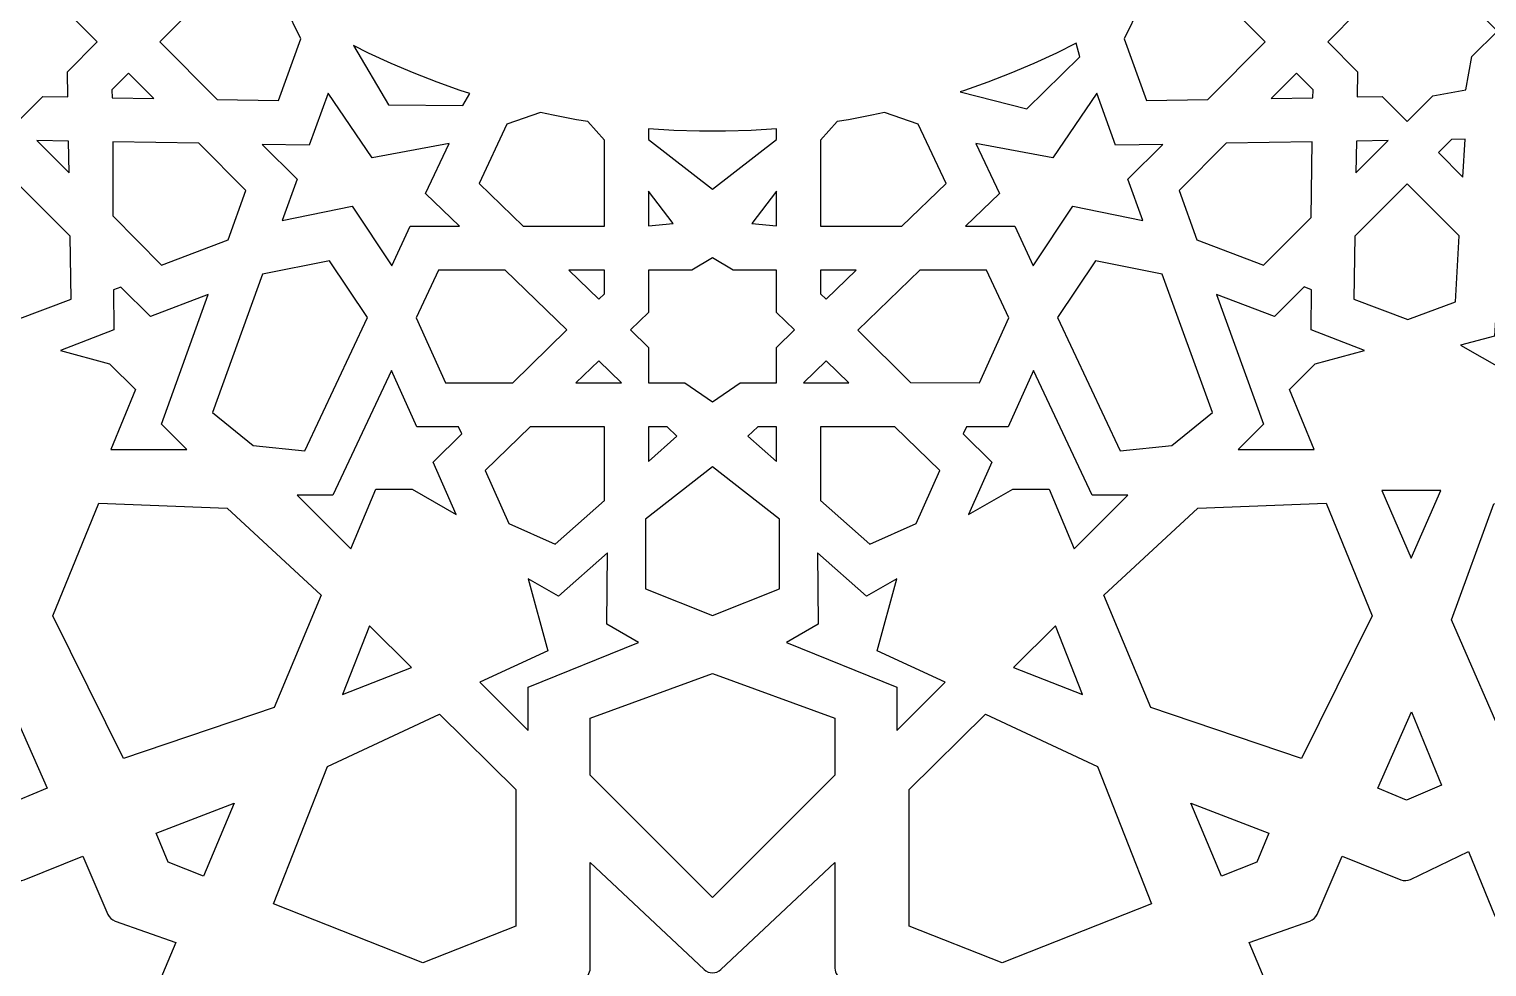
# Model space of a CAD drawing. Extents: x -480 to 480, y -480 to 480.
# Drawn here: x -109.9 to 124.6, y -262.3 to -111.5 of the extents above; entities that cross this region are included whole.
import ezdxf

# ---------------------------------------------------------------- set-up
doc = ezdxf.new("R2010")
doc.units = 0
doc.header["$MEASUREMENT"] = 0
doc.layers.add('LAYER_1', color=18, linetype='CONTINUOUS')

msp = doc.modelspace()

# ---------------------------------------------------------------- linework, layer by layer
at = {"layer": 'LAYER_1'}
for points in [[(-121.21, -121.21), (-115.88, -122.18), (-111.77, -126.3), (-107.75, -122.29), (-103.71, -122.36), (-103.78, -118.31), (-98.97, -113.51), (-103.9, -108.58), (-104.84, -104.84), (-108.58, -103.9), (-113.51, -98.97), (-118.31, -103.78), (-122.36, -103.71), (-122.29, -107.76), (-126.3, -111.77), (-122.18, -115.89)], [(122.36, -103.71), (118.31, -103.78), (113.51, -98.97), (108.58, -103.9), (104.84, -104.84), (103.9, -108.58), (98.97, -113.51), (103.78, -118.31), (103.71, -122.36), (107.76, -122.29), (111.77, -126.3), (115.89, -122.18), (121.21, -121.21), (122.18, -115.88), (126.3, -111.77), (122.29, -107.75)], [(-72.98, -105.04), (-75.14, -103.49), (-79.15, -103.73), (-88.93, -113.51), (-79.67, -122.77), (-69.81, -122.93), (-66.22, -113.03), (-68.72, -107.86), (-69.56, -107.34)], [(79.16, -103.73), (75.14, -103.49), (72.98, -105.04), (69.56, -107.34), (68.73, -107.86), (66.23, -113.03), (69.81, -122.93), (79.67, -122.76), (88.93, -113.51)], [(-55.35, -115.31), (-57.75, -114.11), (-52.13, -123.65), (-40.16, -123.75), (-39.03, -121.79), (-40.57, -121.3), (-44.3, -119.99), (-48.01, -118.56), (-51.69, -117)], [(59.1, -115.9), (58.52, -113.73), (55.35, -115.31), (51.69, -117), (48.01, -118.56), (44.3, -119.99), (40.57, -121.3), (39.87, -121.53), (50.57, -124.29)], [(-93.95, -118.53), (-96.62, -121.21), (-96.6, -122.48), (-89.89, -122.59)], [(96.6, -122.48), (96.63, -121.2), (93.95, -118.53), (89.89, -122.59)], [(-54.75, -132.18), (-61.83, -121.77), (-64.86, -130.12), (-72.44, -129.99), (-66.84, -135.6), (-69.24, -142.23), (-57.96, -139.93), (-51.61, -149.53), (-48.62, -143.14), (-40.7, -143.14), (-46.15, -137.87), (-42.38, -129.83)], [(48.62, -143.14), (51.61, -149.53), (57.96, -139.93), (69.24, -142.23), (66.84, -135.59), (72.44, -129.99), (64.86, -130.12), (61.83, -121.77), (54.75, -132.18), (42.38, -129.83), (46.15, -137.87), (40.7, -143.14)], [(-27.67, -124.86), (-33.09, -126.75), (-37.56, -136.29), (-30.47, -143.14), (-17.38, -143.14), (-17.38, -129.32), (-20.04, -126.31), (-21.88, -126.02), (-25.61, -125.32)], [(20.05, -126.31), (17.38, -129.32), (17.38, -143.14), (30.48, -143.14), (37.57, -136.29), (33.1, -126.75), (27.67, -124.86), (25.61, -125.32), (21.88, -126.02)], [(10.28, -127.49), (6.23, -127.76), (2.08, -127.89), (-2.08, -127.89), (-6.23, -127.76), (-10.27, -127.49), (-10.27, -129.2), (0, -137.19), (10.28, -129.2)], [(-103.5, -134.56), (-103.59, -129.46), (-108.69, -129.38)], [(-77.92, -145.36), (-75.05, -137.43), (-82.66, -129.82), (-96.49, -129.59), (-96.49, -141.51), (-88.65, -149.41)], [(96.46, -129.58), (82.66, -129.82), (75.06, -137.42), (77.92, -145.35), (88.66, -149.41), (96.33, -141.75)], [(108.69, -129.38), (103.59, -129.46), (103.5, -134.56)], [(121.09, -129.16), (118.91, -129.2), (116.79, -131.32), (120.72, -135.25)], [(-103.33, -144.78), (-111.77, -136.35), (-120.15, -144.73), (-119.51, -155.32), (-111.87, -158.19), (-103.16, -154.9)], [(-6.34, -142.73), (-10.27, -137.51), (-10.27, -143.09)], [(6.34, -142.73), (10.28, -143.09), (10.28, -137.51)], [(111.77, -136.35), (103.33, -144.78), (103.16, -154.89), (111.87, -158.19), (119.51, -155.32), (120.15, -144.73)], [(-72.37, -150.89), (-80.42, -173.15), (-73.91, -178.44), (-65.56, -179.3), (-55.52, -157.87), (-61.6, -148.71)], [(-10.27, -162.66), (-10.27, -168.34), (-4.45, -168.34), (0, -171.41), (4.45, -168.34), (10.28, -168.34), (10.28, -162.66), (13.19, -159.85), (10.28, -157.04), (10.28, -150.25), (3.31, -150.25), (0, -148.27), (-3.31, -150.25), (-10.27, -150.25), (-10.27, -157.04), (-13.18, -159.85)], [(55.52, -157.87), (65.57, -179.3), (73.91, -178.44), (80.43, -173.15), (72.37, -150.89), (61.6, -148.71)], [(-32.12, -168.35), (-23.42, -159.84), (-33.35, -150.25), (-44.1, -150.25), (-47.68, -157.88), (-42.96, -168.34)], [(-17.38, -150.25), (-23.12, -150.25), (-18.29, -154.91), (-17.38, -154.03)], [(17.38, -150.25), (17.38, -154.03), (18.3, -154.91), (23.13, -150.25)], [(47.68, -157.88), (44.1, -150.25), (33.35, -150.25), (23.4, -159.86), (31.83, -168.29), (42.96, -168.34)], [(126.43, -150.31), (125.8, -160.84), (120.36, -162.3), (130.79, -168.23), (126.63, -179.57), (137.63, -179.57), (132.68, -174.63), (140.17, -156.99), (134.47, -158.52)], [(-90.43, -157.68), (-95.18, -152.94), (-96.34, -153.38), (-96.32, -159.85), (-104.87, -163.15), (-96.98, -165.29), (-92.83, -169.44), (-96.78, -179.08), (-84.59, -179.08), (-88.65, -175.01), (-81.11, -154.16)], [(104.88, -163.15), (96.33, -159.85), (96.35, -153.38), (95.18, -152.93), (90.43, -157.68), (81.11, -154.15), (88.66, -175.01), (84.59, -179.08), (96.78, -179.08), (92.83, -169.44), (96.98, -165.29)], [(-48.3, -185.45), (-41.21, -189.52), (-44.91, -181.14), (-40.33, -176.58), (-40.84, -175.44), (-47.55, -175.44), (-51.65, -166.36), (-61.06, -186.44), (-66.81, -186.44), (-58.2, -195.06), (-54.17, -185.45)], [(-21.96, -168.34), (-14.63, -168.34), (-18.29, -164.79)], [(14.63, -168.34), (21.96, -168.34), (18.3, -164.79)], [(51.65, -166.36), (47.55, -175.44), (40.84, -175.44), (40.33, -176.58), (44.92, -181.14), (41.21, -189.52), (48.3, -185.45), (54.17, -185.45), (58.2, -195.06), (66.82, -186.44), (61.07, -186.44)], [(-36.58, -182.47), (-32.75, -190.96), (-25.32, -194.33), (-17.38, -187.29), (-17.38, -175.44), (-29.31, -175.44)], [(-10.27, -175.44), (-10.27, -181), (-5.71, -176.95), (-7.28, -175.44)], [(10.28, -175.44), (7.28, -175.44), (5.71, -176.95), (10.28, -181)], [(29.31, -175.44), (17.38, -175.44), (17.38, -187.29), (25.32, -194.33), (32.75, -190.96), (36.59, -182.47)], [(0, -181.89), (-10.77, -190.27), (-10.77, -201.48), (0, -205.77), (10.77, -201.48), (10.77, -190.27)], [(117.19, -185.69), (107.66, -185.69), (112.4, -196.57)], [(-70.51, -220.58), (-94.77, -228.79), (-106.12, -205.84), (-98.71, -187.72), (-78.09, -188.52), (-62.94, -202.53)], [(98.71, -187.72), (106.12, -205.83), (94.77, -228.79), (70.51, -220.58), (62.94, -202.53), (78.09, -188.52)], [(142.93, -187.67), (158.47, -203.21), (152.07, -218), (128.36, -228.26), (118.87, -206.48), (125.68, -187.8)], [(-16.88, -195.69), (-24.78, -202.69), (-29.66, -199.87), (-26.47, -211.44), (-37.43, -216.52), (-29.66, -224.3), (-29.66, -217.3), (-11.89, -210.13), (-17.01, -207.18)], [(16.89, -195.69), (17.01, -207.18), (11.89, -210.13), (29.66, -217.3), (29.66, -224.3), (37.44, -216.52), (26.47, -211.44), (29.66, -199.87), (24.78, -202.69)], [(-55.17, -207.43), (-59.51, -218.47), (-48.44, -214.16)], [(55.18, -207.43), (48.44, -214.16), (59.52, -218.47)], [(0, -215.1), (19.69, -222.29), (19.69, -231.48), (0, -251.16), (-19.68, -231.48), (-19.68, -222.29)], [(-111.64, -235.5), (-117.26, -233.07), (-112.43, -221.26), (-107.02, -233.56)], [(-46.62, -261.68), (-70.64, -252.17), (-61.95, -230.06), (-43.93, -221.67), (-31.64, -233.77), (-31.64, -255.75)], [(31.64, -255.75), (31.64, -233.77), (43.93, -221.67), (61.95, -230.06), (70.64, -252.17), (46.62, -261.68)], [(107.02, -233.56), (112.43, -221.26), (117.26, -233.07), (111.64, -235.5)], [(-87.58, -245.47), (-89.48, -240.82), (-76.96, -235.95), (-81.89, -247.72)], [(87.58, -245.47), (81.89, -247.72), (76.96, -235.95), (89.48, -240.82)]]:
    msp.add_lwpolyline(points, close=True, dxfattribs=at)
for points in [[(-101.28, -244.51), (-97.26, -253.86, 0.209505), (-96.1, -254.94), (-86.36, -258.38), (-90.63, -268.55, 0.198912), (-90.63, -270.06), (-87.45, -277.84), (-95.16, -280.89, 0.201867), (-96.25, -281.96), (-100.51, -292.12), (-111.29, -287.85, 0.169198), (-112.59, -287.8), (-120.16, -290.08), (-123.89, -283.12, 0.169173), (-124.85, -282.24), (-135.48, -277.63), (-131.32, -267.44, 0.201867), (-131.33, -265.91), (-134.62, -258.3), (-126.87, -255.05, 0.198912), (-125.81, -253.98), (-121.63, -243.77), (-112.32, -248.23, 0.209523), (-110.73, -248.28)], [(96.11, -254.94, 0.209523), (97.27, -253.86), (101.28, -244.51), (110.73, -248.28, 0.209505), (112.32, -248.23), (121.64, -243.77), (125.81, -253.98, 0.198912), (126.88, -255.05), (134.62, -258.3), (131.33, -265.91, 0.201867), (131.32, -267.44), (135.49, -277.63), (124.85, -282.23, 0.169198), (123.89, -283.12), (120.16, -290.08), (112.59, -287.8, 0.169173), (111.29, -287.85), (100.51, -292.12), (96.26, -281.96, 0.201867), (95.16, -280.89), (87.46, -277.84), (90.64, -270.06, 0.198912), (90.63, -268.55), (86.36, -258.38)], [(-20.93, -264.37, 0.307666), (-19.68, -262.53), (-19.68, -245.51), (-1.35, -262.73, 0.395994), (1.36, -262.73), (19.69, -245.51), (19.69, -262.53, 0.307666), (20.94, -264.37), (30.38, -268.1), (20.94, -271.84, 0.307666), (19.69, -273.68), (19.69, -290.41), (1.36, -273.19, 0.395994), (-1.35, -273.19), (-19.68, -290.41), (-19.68, -273.68, 0.307666), (-20.93, -271.84), (-30.38, -268.1)]]:
    msp.add_lwpolyline(points, format="xyb", close=True, dxfattribs=at)

doc.saveas('drawing.dxf')
